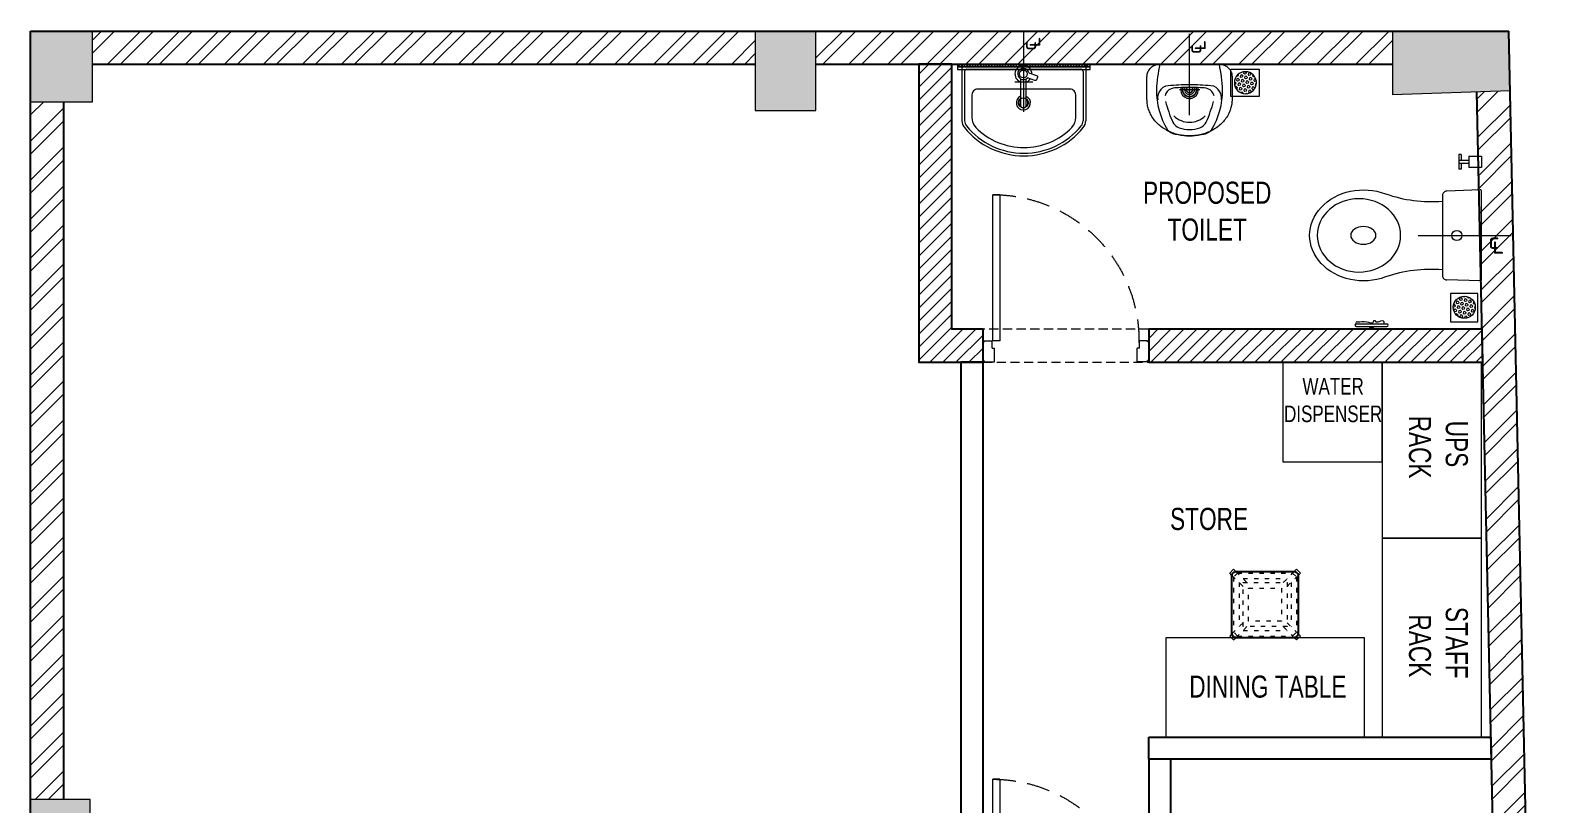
# Model space of a CAD drawing. Header units: feet. Extents: x 9680564 to 9687493, y -6782529 to -6768267.
# Drawn here: x 9680564 to 9687493, y -6771766 to -6768267 of the extents above; entities that cross this region are included whole.
import ezdxf

# ---------------------------------------------------------------- set-up
doc = ezdxf.new("R2010")
doc.units = ezdxf.units.FT
doc.header["$LTSCALE"] = 33
doc.header["$MEASUREMENT"] = 0
for name, pattern in [('a_p6_plan_L18$0$HIDDEN', [0.375, 0.25, -0.125]), ('ACAD_ISO03W100', [30, 12, -18]), ('CENTER', [2, 1.25, -0.25, 0.25, -0.25]), ('DOT2', [0.125, 0, -0.125]), ('HIDDEN', [9.525, 6.35, -3.175]), ('HIDDEN2', [4.7625, 3.175, -1.5875])]:
    doc.linetypes.add(name, pattern=pattern)
for name, color, linetype, lineweight in [('A-COL', 243, 'Continuous', 9), ('centerline-toilets', 2, 'CENTER', 13), ('column hatch', 5, 'Continuous', 0), ('Door', 2, 'Continuous', 13), ('ele', 252, 'Continuous', 13), ('Fhitting', 152, 'Continuous', 30), ('LENS-DIM', 252, 'Continuous', 5), ('LENS-DOOR', 34, 'Continuous', 20), ('LENS-PARTITION', 21, 'Continuous', 25), ('LENS-TEXT', 31, 'Continuous', 5), ('LENS_CURTAIN', 5, 'a_p6_plan_L18$0$HIDDEN', 9), ('LK-FF&E WALL', 1, 'Continuous', 9), ('LN-ELEVATION-1', 81, 'Continuous', 25), ('LN-ELEVATION-3', 125, 'Continuous', 18), ('LN-ELEVATION-5', 167, 'Continuous', 5), ('LN-HATCH', 251, 'Continuous', 0), ('Mirror', 150, 'Continuous', 20), ('Panelling', 65, 'Continuous', 18), ('PARTITION', 22, 'Continuous', 30), ('Toilet', 5, 'Continuous', 9)]:
    doc.layers.add(name, color=color, linetype=linetype, lineweight=lineweight)
doc.layers.add('A-WALL', color=1, linetype='Continuous')
doc.styles.add('LK TXT', font='GILC____.TTF', dxfattribs={"height": 100})
doc.styles.get("Standard").update_dxf_attribs({"font": 'GILC____.TTF'})

# ---------------------------------------------------------------- blocks, each defined once
blk = doc.blocks.new('Stool')
at = {"layer": 'LN-ELEVATION-1', "ltscale": 0.5}
blk.add_lwpolyline([(-130, 300), (130, 300, -0.414214), (150, 280), (150, 20, -0.414214), (130, 0), (-130, 0, -0.414214), (-150, 20), (-150, 280, -0.414214)], format="xyb", close=True, dxfattribs=at)
at = {"layer": 'LN-ELEVATION-3', "linetype": 'ACAD_ISO03W100', "ltscale": 0.05}
for p, q in [((-82.3, 250), (-124.7, 292.4)), ((-124.7, 292.4), (124.7, 292.4)), ((82.3, 250), (124.7, 292.4)), ((-100, 232.3), (-142.4, 274.7)), ((-142.4, 274.7), (-142.4, 25.3)), ((-117.4, 249.7), (-117.4, 50.3)), ((-99.7, 267.4), (99.7, 267.4)), ((100, 232.3), (142.4, 274.7)), ((117.4, 249.7), (117.4, 50.3)), ((142.4, 274.7), (142.4, 25.3)), ((-100, 67.7), (-142.4, 25.3)), ((-82.3, 50), (-124.7, 7.6)), ((-124.7, 7.6), (124.7, 7.6)), ((-99.7, 32.6), (99.7, 32.6)), ((82.3, 50), (124.7, 7.6)), ((100, 67.7), (142.4, 25.3))]:
    blk.add_line(p, q, dxfattribs=at)
for points in [[(-132.2, 299.9), (-124.7, 292.4), (-142.4, 274.7), (-149.9, 282.2)], [(132.2, 299.9), (124.7, 292.4), (142.4, 274.7), (149.9, 282.2)], [(-132.2, 0.1), (-124.7, 7.6), (-142.4, 25.3), (-149.9, 17.8)], [(132.2, 0.1), (124.7, 7.6), (142.4, 25.3), (149.9, 17.8)]]:
    blk.add_lwpolyline(points, dxfattribs=at)
for points in [[(-100, 250), (100, 250), (100, 50), (-100, 50)], [(-75, 225), (75, 225), (75, 75), (-75, 75)]]:
    blk.add_lwpolyline(points, close=True, dxfattribs=at)
at = {"layer": 'LN-ELEVATION-5', "ltscale": 0.5}
for points in [[(-149.9, 282.2), (-160.1, 292.4), (-142.4, 310.1), (-132.2, 299.9)], [(149.9, 282.2), (160.1, 292.4), (142.4, 310.1), (132.2, 299.9)], [(-149.9, 17.8), (-160.1, 7.6), (-142.4, -10.1), (-132.2, 0.1)], [(149.9, 17.8), (160.1, 7.6), (142.4, -10.1), (132.2, 0.1)]]:
    blk.add_lwpolyline(points, dxfattribs=at)
blk = doc.blocks.new('jALI')
at = {"layer": 'Toilet', "ltscale": 5}
h = blk.add_hatch(dxfattribs=at)
h.set_pattern_fill('HEX', color=256, scale=50, angle=135, double=1)
h.set_pattern_definition([(135, (-344825.863, 460708.187), (-7.65465545, -7.65465545), [6.25, -12.5]), (255, (-344825.863, 460708.187), (10.4564538, -2.80179835), [6.25, -12.5]), (195, (-344830.282, 460712.606), (2.80179835, -10.4564538), [6.25, -12.5])])
edge = h.paths.add_edge_path()
edge.add_arc((-393187.5, 163647.6), 50, -90, 270)
blk.add_lwpolyline([(-393249.5, 163581.9), (-393125.5, 163581.9), (-393125.5, 163709.4), (-393249.5, 163709.4)], close=True, dxfattribs=at)
blk.add_circle((-393187.5, 163647.6), 50, dxfattribs=at)
blk = doc.blocks.new('WC')
at = {"layer": 'centerline-toilets', "linetype": 'HIDDEN', "ltscale": 10}
blk.add_line((0, 286.3), (0, -134.7), dxfattribs=at)
at = {"layer": 'Toilet'}
for p, q in [((-412.8, 566.9), (-412.8, 428.9)), ((-400.8, 566.9), (-400.8, 428.9)), ((-418.8, 506.9), (-424.8, 506.9)), ((-424.8, 506.9), (-424.8, 488.9)), ((-418.8, 488.9), (-424.8, 488.9)), ((-418.8, 506.9), (-418.8, 488.9)), ((-418.8, 503.9), (-412.8, 503.9)), ((-418.8, 491.9), (-412.8, 491.9)), ((-205.8, 5.9), (-201.7, 157.2)), ((180.6, 176.8), (-182.6, 176.8)), ((205.8, 5.9), (199.8, 157.2)), ((-200.1, 0), (200.1, 0))]:
    blk.add_line(p, q, dxfattribs=at)
at = {"layer": 'Toilet', "ltscale": 100}
for p, q in [((366.1, 103), (300.3, 103)), ((300.3, 91.5), (300.3, 103)), ((326.3, 91.5), (300.3, 91.5)), ((326.3, 103), (326.3, 57.2)), ((340.1, 103), (340.1, 57.2)), ((366.1, 91.5), (340.1, 91.5)), ((366.1, 91.5), (366.1, 103)), ((307.2, 0), (307.2, 57.2)), ((359.2, 57.2), (307.2, 57.2)), ((359.2, 57.2), (359.2, 0)), ((359.2, 0), (307.2, 0))]:
    blk.add_line(p, q, dxfattribs=at)
at = {"layer": 'Toilet'}
blk.add_circle((-0.3, 111.6), 22.9, dxfattribs=at)
for centre, radius, start, end in [((-406.8, 566.9), 6, 0, 180), ((-406.8, 428.9), 6, 180, 0), ((-776.4, 231.1), 622.3, 354.997, 19.06186), ((776, 226.4), 623.4, 160.51959, 184.56168), ((-182.4, 157.5), 19.3, 90.35094, 180.89813), ((180.5, 157.5), 19.3, 359.10187, 89.64906), ((-200.1, 5.7), 5.72, 177.95459, 270), ((200.1, 5.7), 5.72, 270, 2.04541)]:
    blk.add_arc(centre, radius, start, end, dxfattribs=at)
at = {"layer": 'Toilet', "extrusion": (0, 0, -1)}
for centre, major_axis, ratio, start_param, end_param in [((0, 533.5), (0, -244.6), 0.842028, 7.436326, 11.41323), ((0, 535.1), (0, -57.2), 0.7, 1.570796326794896, 7.853981633974482)]:
    blk.add_ellipse(centre, major_axis=major_axis, ratio=ratio, start_param=start_param, end_param=end_param, dxfattribs=at)
blk.add_ellipse((0, 555), major_axis=(0, -188.8), ratio=0.878788, dxfattribs=at)
at = {"layer": 'Toilet'}
blk.add_open_spline([(-400.8, 441), (-397.1, 440.5), (-384.3, 439), (-389, 459.3), (-395.6, 479.8), (-385.6, 478), (-385.9, 491.3), (-402.7, 487.2), (-384.8, 532.1), (-395.5, 546.6), (-390.9, 570.2), (-397.2, 568.8), (-400.8, 568)], degree=3, knots=[0, 0, 0, 0, 9.744972, 33.823887, 47.583551, 49.497915, 60.560502, 63.822284, 93.508019, 135.756925, 141.904352, 150.301906, 150.301906, 150.301906, 150.301906], dxfattribs=at)
at = {"layer": 'Fhitting', "lineweight": 0, "ltscale": 0.5, "rotation": 270}
blk.add_blockref('jALI', (-163972.9, -393109.2), dxfattribs=at)
at = {"layer": 'centerline-toilets', "linetype": 'DOT2', "insert": (-35.9, -56.9), "char_height": 85.827, "width": 567.402, "attachment_point": 5, "rotation": 270}
blk.add_mtext('{\\fISOCPEUR|b0|i0|c0|p34;℄}', dxfattribs=at)
blk = doc.blocks.new('Wash Basin')
at = {"layer": 'PARTITION', "lineweight": 9}
h = blk.add_hatch(dxfattribs=at)
h.set_pattern_fill('ANSI38', color=256, scale=70, angle=990, style=0, double=1)
h.set_pattern_definition([(315, (-64.7135, -33.325), (6.18718, 6.18718), []), (45, (-64.7135, -33.325), (6.18718, 18.56155), [21.875, -13.125])])
h.paths.add_polyline_path([(300.1, -22), (-300.1, -22), (-300.1, -34), (300.1, -34)])
at = {"layer": 'centerline-toilets', "linetype": 'HIDDEN', "ltscale": 10}
blk.add_line((0, -238.1), (0, 129.8), dxfattribs=at)
at = {"layer": 'Mirror', "ltscale": 0.5}
blk.add_lwpolyline([(-300.1, -34), (-300.1, -46), (300.1, -46), (300.1, -34)], close=True, dxfattribs=at)
at = {"layer": 'Panelling', "lineweight": 9}
blk.add_lwpolyline([(-300.1, -22), (-300.1, -34), (300.1, -34), (300.1, -22)], close=True, dxfattribs=at)
at = {"layer": 'Toilet', "ltscale": 100}
for p, q in [((-280, -32), (-280, -278.3)), ((-270, -22), (270, -22)), ((-268, -55), (-268, -278.3)), ((-258, -45), (258, -45)), ((268, -55), (268, -278.3)), ((280, -32), (280, -278.3)), ((-14.8, -88.6), (-14.6, -207.9)), ((11, -207.9), (10.8, -88.6))]:
    blk.add_line(p, q, dxfattribs=at)
blk.add_lwpolyline([(23.1, -61.6), (57.7, -73.5, -0.414214), (61.4, -81.2), (57.5, -92.5, -0.414214), (49.9, -96.2), (16.1, -84.6)], format="xyb", dxfattribs=at)
blk.add_lwpolyline([(-235, -264, 0.191896), (-217.2, -308.7, 0.420236), (217.2, -308.7, 0.191896), (235, -264), (235, -160.5, 0.414214), (210, -135.5), (-210, -135.5, 0.414214), (-235, -160.5)], format="xyb", close=True, dxfattribs=at)
blk.add_lwpolyline([(40.7, -103.2), (-41.1, -103.2)], dxfattribs=at)
for centre, radius in [((-2, -66.5), 17.5), ((-2, -196.8), 22.5)]:
    blk.add_circle(centre, radius, dxfattribs=at)
for centre, radius, start, end in [((-270, -32), 10, 90, 180), ((-258, -55), 10, 90, 180), ((258, -55), 10, 0, 90), ((270, -32), 10, 0, 90), ((-2, -197.1), 32.1, 113.08975, 66.24598), ((-2, -196.8), 20.5, 128.04034, 237.28993), ((-2, -196.8), 20.5, 304.47329, 50.73323), ((-230, -278.3), 50, 180, 218.44606), ((0, -89.3), 347.7, 219.28258, 320.71742), ((-230, -278.3), 38, 180, 218.44606), ((0, -89.3), 335.7, 219.31295, 320.68705), ((230, -278.3), 38, 321.55394, 0), ((230, -278.3), 50, 321.55394, 0)]:
    blk.add_arc(centre, radius, start, end, dxfattribs=at)
for centre, major_axis, start_param, end_param in [((-2, -66.5), (0, 38.3), 4.720493, 9.081982), ((-2, -66.5), (-0.2, -25.6), 1.769108, 7.074098), ((-2, -66.5), (0, 38.3), 3.484555, 4.083576), ((-1.8, -207.9), (-9.04, 9.04), 0.785398, 3.926991)]:
    blk.add_ellipse(centre, major_axis=major_axis, ratio=1, start_param=start_param, end_param=end_param, dxfattribs=at)
at = {"layer": 'centerline-toilets', "linetype": 'DOT2', "insert": (33.3, 61.8), "char_height": 75, "width": 495.827, "attachment_point": 5, "rotation": 90}
blk.add_mtext('{\\fISOCPEUR|b0|i0|c0|p34;℄}', dxfattribs=at)
blk = doc.blocks.new('DLF-RSP-AR-CD-DWG-4DT-3113$0$X-TYPICAL TOILET UPPER FLOORS - 02$0$urinals')
at = {"layer": 'Toilet'}
for p, q in [((0, -15.6), (0, 8.3)), ((-46.1, -115), (46.1, -115)), ((0, -105.4), (0, -161.1))]:
    blk.add_line(p, q, dxfattribs=at)
blk.add_lwpolyline([(135, 0), (-135, 0, 0.036949), (-150, -116.2, 0.138094), (-99.8, -297.1, 0.221721), (-52, -317.9, 0.062656), (0, -325, 0.062656), (52, -317.9, 0.221721), (99.8, -297.1, 0.138094), (150, -116.2, 0.036949)], format="xyb", close=True, dxfattribs=at)
for centre, radius, start, end in [((-91, -152.7), 53.8, 148.48683, 188.64011), ((-94.3, -144.9), 47.1, 93.37082, 154.48244), ((-71.4, -149.9), 40.2, 106.70156, 169.72504), ((3.2, -1238.2), 1144.7, 90.16247, 95.02645), ((-50.5, -225.3), 118.5, 89.54541, 105.88575), ((-0.1, -996.2), 890.8, 89.99178, 93.18195), ((0, -115), 40, 167.42797, 12.57203), ((0, -115), 33, 164.1814, 15.8186), ((0, -115), 32, 163.60493, 16.39507), ((0, -115), 22.6, 155.66533, 24.33467), ((0, -115), 14.7, 139.91088, 40.08912), ((-3.2, -1238.2), 1144.7, 84.97355, 89.83753), ((0.1, -996.2), 890.8, 86.81805, 90.00822), ((50.5, -225.3), 118.5, 74.11425, 90.45459), ((71.4, -149.9), 40.2, 10.27496, 73.29844), ((94.3, -144.9), 47.1, 25.51756, 86.62918), ((91, -152.7), 53.8, 351.35989, 31.51317), ((413.9, -38.4), 538.2, 193.99399, 204.56321), ((-413.9, -38.4), 538.2, 335.43679, 346.00601), ((-30.1, -241.3), 50, 204.56321, 250.46064), ((-1.6, -165.3), 97.6, 225, 270.9552), ((1.6, -165.3), 97.6, 269.0448, 315), ((30.1, -241.3), 50, 289.53936, 335.43679), ((-1.5, -160.9), 135.4, 250.46064, 270.64918), ((1.5, -160.9), 135.4, 269.35082, 289.53936)]:
    blk.add_arc(centre, radius, start, end, dxfattribs=at)
blk.add_open_spline([(135, 0), (105.3, 0), (75.7, 0), (-13.3, 0), (-72.7, 0), (-132.7, 0), (-133.4, 0), (-134.3, 0), (-134.5, 0), (-134.7, 0), (-134.9, 0), (-135, 0), (-135, 0), (-135, 0), (-135, 0), (-135, 0), (-135, 0), (-135.1, 0), (-135.1, 0), (-135.2, 0), (-135.2, 0), (-135.3, 0), (-135.4, 0), (-135.7, 0), (-135.8, 0), (-136.4, 0), (-136.7, 0), (-137.7, -0.1), (-138.4, -0.1), (-140.5, -0.2), (-141.9, -0.4), (-146.2, -1), (-149, -1.7), (-154.8, -3.4), (-157.6, -4.5), (-163.1, -7.3), (-165.8, -8.9), (-171, -12.5), (-173.4, -14.6), (-177.9, -19.1), (-180, -21.5), (-183.6, -26.7), (-185.2, -29.4), (-188, -34.9), (-189.1, -37.8), (-190.8, -43.5), (-191.5, -46.3), (-192, -49.8), (-192.1, -50.5), (-192.3, -52.5), (-192.4, -53.8), (-192.5, -55.7), (-192.5, -56.2), (-192.5, -56.9), (-192.5, -57), (-192.5, -57.2), (-192.5, -57.3), (-192.5, -57.4), (-192.5, -57.4), (-192.5, -57.5), (-192.5, -57.5), (-192.5, -57.5), (-192.5, -57.6), (-192.5, -57.7), (-192.5, -57.8), (-192.5, -57.9), (-192.5, -58.1), (-192.5, -58.4), (-192.5, -58.6), (-192.5, -59.3), (-192.5, -59.7), (-192.5, -61), (-192.5, -61.9), (-192.5, -64.6), (-192.5, -66.4), (-192.5, -71.7), (-192.5, -75.2), (-192.5, -85.8), (-192.5, -92.9), (-192.5, -114.2), (-192.5, -128.4), (-192.5, -146.1), (-192.5, -144.6), (-192.5, -149.2), (-192.5, -150.3), (-192.5, -153.7), (-192.5, -156), (-192.5, -158.5), (-192.5, -158.8), (-192.5, -159.2), (-192.5, -159.4), (-192.5, -159.7), (-192.5, -159.8), (-192.5, -159.9), (-192.5, -160), (-192.5, -160), (-192.5, -160), (-192.5, -160.1), (-192.5, -160.1), (-192.5, -160.2), (-192.5, -160.3), (-192.5, -160.5), (-192.5, -160.6), (-192.5, -161), (-192.5, -161.2), (-192.5, -161.9), (-192.5, -162.4), (-192.4, -163.9), (-192.4, -164.9), (-192.3, -167.8), (-192.2, -169.8), (-191.7, -175.8), (-191.2, -179.9), (-189.3, -190.9), (-187.5, -198), (-182.8, -212.2), (-179.9, -219.2), (-172.8, -233.1), (-168.7, -239.9), (-159.3, -253), (-154, -259.4), (-142.4, -271.4), (-136, -277), (-122.6, -287.5), (-115.4, -292.3), (-100.5, -300.9), (-92.8, -304.8), (-76.9, -311.5), (-68.8, -314.3), (-52.5, -318.9), (-44.4, -320.7), (-28.1, -323.4), (-20, -324.2), (-9.4, -324.8), (-6.7, -324.9), (-2.5, -325), (-1, -325), (2, -325), (3.6, -325), (8.2, -324.9), (11.3, -324.7), (20.7, -324.1), (27, -323.5), (41.8, -321.2), (50.2, -319.5), (67, -314.9), (75.4, -312), (91.8, -305.3), (99.8, -301.4), (115.1, -292.5), (122.5, -287.5), (136.4, -276.8), (142.9, -270.9), (154.7, -258.5), (160.1, -252), (169.7, -238.4), (173.8, -231.3), (180.9, -217), (183.8, -209.7), (188.3, -195.1), (189.9, -187.8), (191.2, -179.3), (191.4, -178), (191.8, -174.1), (192.1, -171.5), (192.3, -167.9), (192.3, -166.9), (192.5, -164), (192.5, -162), (192.5, -160), (192.5, -159.9), (192.5, -159.8), (192.5, -159.7), (192.5, -159.5), (192.5, -159.4), (192.5, -159), (192.5, -158.8), (192.5, -158), (192.5, -157.5), (192.5, -155.9), (192.5, -154.9), (192.5, -151.8), (192.5, -149.7), (192.5, -143.5), (192.5, -144.3), (192.5, -131.9), (192.5, -123.6), (192.5, -98.8), (192.5, -82.2), (192.5, -64.8), (192.5, -64), (192.5, -61.5), (192.5, -59.9), (192.5, -58), (192.5, -57.8), (192.5, -57.5), (192.5, -57.5), (192.5, -57.4), (192.5, -57.4), (192.5, -57.4), (192.5, -57.3), (192.5, -57.2), (192.5, -57.2), (192.5, -57), (192.5, -56.8), (192.5, -56.4), (192.5, -56.1), (192.5, -55.3), (192.4, -54.7), (192.3, -53), (192.2, -51.9), (191.8, -48.4), (191.4, -46), (190, -40.4), (188.9, -37.2), (186.1, -30.8), (184.3, -27.7), (180.2, -21.8), (177.9, -19.1), (172.8, -14), (170, -11.7), (164, -7.7), (160.9, -6.1), (154.5, -3.3), (151.3, -2.3), (144.8, -0.7), (141.6, -0.3), (137.3, 0), (136.1, 0), (135, 0)], degree=3, knots=[0, 0, 0, 0, 0.329607, 0.329607, 0.988822, 0.988822, 0.996691, 0.996691, 0.998638, 0.998638, 0.99992, 0.99992, 1.000227, 1.000227, 1.000534, 1.000534, 1.001148, 1.001148, 1.002375, 1.002375, 1.00483, 1.00483, 1.009739, 1.009739, 1.019558, 1.019558, 1.039196, 1.039196, 1.078472, 1.078472, 1.157024, 1.157024, 1.314128, 1.314128, 1.471232, 1.471232, 1.628335, 1.628335, 1.785439, 1.785439, 1.942543, 1.942543, 2.099647, 2.099647, 2.256751, 2.256751, 2.413855, 2.413855, 2.450944, 2.450944, 2.525122, 2.525122, 2.556641, 2.556641, 2.563699, 2.563699, 2.567479, 2.567479, 2.57001, 2.57001, 2.570783, 2.570783, 2.572328, 2.572328, 2.573873, 2.573873, 2.576964, 2.576964, 2.583145, 2.583145, 2.595507, 2.595507, 2.620232, 2.620232, 2.669681, 2.669681, 2.76858, 2.76858, 2.966376, 2.966376, 3.36197, 3.36197, 3.45996, 3.45996, 3.491387, 3.491387, 3.554241, 3.554241, 3.562213, 3.562213, 3.566829, 3.566829, 3.570018, 3.570018, 3.570684, 3.570684, 3.571294, 3.571294, 3.571904, 3.571904, 3.573124, 3.573124, 3.575564, 3.575564, 3.580444, 3.580444, 3.590203, 3.590203, 3.609723, 3.609723, 3.648762, 3.648762, 3.72684, 3.72684, 3.861362, 3.861362, 3.995884, 3.995884, 4.130406, 4.130406, 4.264928, 4.264928, 4.39945, 4.39945, 4.533972, 4.533972, 4.668494, 4.668494, 4.803016, 4.803016, 4.937539, 4.937539, 5.072061, 5.072061, 5.118026, 5.118026, 5.144558, 5.144558, 5.17109, 5.17109, 5.224154, 5.224154, 5.330281, 5.330281, 5.468863, 5.468863, 5.607445, 5.607445, 5.746027, 5.746027, 5.884609, 5.884609, 6.023191, 6.023191, 6.161773, 6.161773, 6.300355, 6.300355, 6.438937, 6.438937, 6.577519, 6.577519, 6.602876, 6.602876, 6.653589, 6.653589, 6.673028, 6.673028, 6.711906, 6.711906, 6.713712, 6.713712, 6.715518, 6.715518, 6.719129, 6.719129, 6.726351, 6.726351, 6.740796, 6.740796, 6.769686, 6.769686, 6.827466, 6.827466, 6.943027, 6.943027, 7.174147, 7.174147, 7.636387, 7.636387, 7.659394, 7.659394, 7.705407, 7.705407, 7.71212, 7.71212, 7.713128, 7.713128, 7.714137, 7.714137, 7.716153, 7.716153, 7.720185, 7.720185, 7.728249, 7.728249, 7.744378, 7.744378, 7.776636, 7.776636, 7.841152, 7.841152, 7.970184, 7.970184, 8.14844, 8.14844, 8.326696, 8.326696, 8.504953, 8.504953, 8.683209, 8.683209, 8.861465, 8.861465, 9.039722, 9.039722, 9.217978, 9.217978, 9.283185, 9.283185, 9.283185, 9.283185], dxfattribs=at)
blk = doc.blocks.new('Urinal')
at = {"layer": 'centerline-toilets', "linetype": 'HIDDEN', "ltscale": 10}
blk.add_line((0, 230.9), (0, -137), dxfattribs=at)
at = {"layer": 'Fhitting', "lineweight": 0, "ltscale": 0.5, "rotation": 180}
blk.add_blockref('DLF-RSP-AR-CD-DWG-4DT-3113$0$X-TYPICAL TOILET UPPER FLOORS - 02$0$urinals', (0, 0), dxfattribs=at)
at = {"layer": 'Fhitting', "lineweight": 0, "ltscale": 0.5, "xscale": -1, "rotation": 90}
blk.add_blockref('jALI', (163394.4, -393103.5), dxfattribs=at)
at = {"layer": 'centerline-toilets', "linetype": 'DOT2', "insert": (-31.4, -69), "char_height": 75, "width": 495.827, "attachment_point": 5, "rotation": 270}
blk.add_mtext('{\\fISOCPEUR|b0|i0|c0|p34;℄}', dxfattribs=at)
blk = doc.blocks.new('*U47')
at = {"layer": 'LENS-DOOR'}
for p, q in [((548121.7, 1779235.3), (548121.7, 1778573.8)), ((548121.7, 1779235.3), (548153, 1779235.3)), ((548153, 1778573.8), (548153, 1779235.3)), ((547447.3, 1778568.6), (547452.5, 1778568.6)), ((547447.3, 1778484.1), (547447.3, 1778568.6)), ((547452.5, 1778573.8), (547488.9, 1778573.8)), ((547452.5, 1778568.6), (547452.5, 1778573.8)), ((547488.9, 1778539.9), (547488.9, 1778573.8)), ((548121.7, 1778573.8), (548153, 1778573.8)), ((548192.1, 1778573.8), (548155.6, 1778573.8)), ((548155.6, 1778539.9), (548155.6, 1778573.8)), ((548192.1, 1778568.6), (548192.1, 1778573.8)), ((548197.3, 1778568.6), (548192.1, 1778568.6)), ((548197.3, 1778484.1), (548197.3, 1778568.6)), ((547447.3, 1778484.1), (547452.5, 1778484.1)), ((547452.5, 1778478.9), (547452.5, 1778484.1)), ((547452.5, 1778478.9), (547499.3, 1778478.9)), ((547488.9, 1778539.9), (547499.3, 1778539.9)), ((547499.3, 1778478.9), (547499.3, 1778539.9)), ((548145.2, 1778478.9), (548145.2, 1778539.9)), ((548155.6, 1778539.9), (548145.2, 1778539.9)), ((548192.1, 1778478.9), (548145.2, 1778478.9)), ((548192.1, 1778478.9), (548192.1, 1778484.1)), ((548197.3, 1778484.1), (548192.1, 1778484.1))]:
    blk.add_line(p, q, dxfattribs=at)
at = {"layer": 'LENS-DOOR', "color": 7, "linetype": 'HIDDEN2'}
blk.add_ellipse((548153, 1778573.8), major_axis=(-661.5, 0), ratio=1, start_param=-1.570791, end_param=0.051209, dxfattribs=at)
blk = doc.blocks.new('A$C5adbc486')
at = {"layer": 'column hatch'}
h = blk.add_hatch(color=8, dxfattribs=at)
h.dxf.hatch_style = 1
h.paths.add_polyline_path([(-890.4, -1733.1), (-1190.4, -1733.1), (-1190.4, -2053.1), (-890.4, -2053.1)])
h.paths.add_polyline_path([(-920.4, 1756.9), (-1190.4, 1756.9), (-1190.4, 1426.9), (-920.4, 1426.9)])
h.paths.add_polyline_path([(-910.4, 5236.9), (-1190.4, 5236.9), (-1190.4, 4916.9), (-910.4, 4916.9)])
h.paths.add_polyline_path([(2364.6, 5236.9), (2089.6, 5236.9), (2089.6, 4876.9), (2364.6, 4876.9)])
h.paths.add_polyline_path([(5501, 5236.9), (4974.6, 5236.9), (4974.6, 4947.3), (5506.8, 4965.6)])
h.paths.add_polyline_path([(2379.6, 1656.9), (2089.6, 1656.9), (2089.6, 1336.9), (2379.6, 1336.9)])
h.paths.add_polyline_path([(2499.6, -1713.1), (2239.6, -1713.1), (2239.6, -2033.1), (2499.6, -2033.1)])
h.paths.add_polyline_path([(5644.6, -1458.1), (5449.6, -1458.1), (5449.6, -2318.1), (5663.1, -2318.1)])
h.paths.add_polyline_path([(5670, -4968.1), (5454.6, -4968.1), (5454.6, -5798.1), (5687.8, -5798.1)])
h.paths.add_polyline_path([(5720, -4968.1), (5670, -4968.1), (5687.8, -5798.1), (5737.8, -5798.1)])
h.paths.add_polyline_path([(2634.6, -8743.1), (2374.6, -8743.1), (2374.6, -8663.1), (2099.6, -8663.1), (2099.6, -8743.1), (1859.6, -8743.1), (1859.6, -8993.1), (2634.6, -8993.1)])
h.paths.add_polyline_path([(-600.4, -8743.1), (-780.4, -8743.1), (-780.4, -8693.1), (-1190.4, -8687.8), (-1190.4, -8993.1), (-600.4, -8993.1)])
h.paths.add_polyline_path([(-880.4, -5193.1), (-1190.4, -5193.1), (-1190.4, -5508.7), (-880.4, -5508.7)])
h.paths.add_polyline_path([(2474.6, -5233.1), (2194.6, -5233.1), (2194.6, -5513.1), (2474.6, -5513.1)])
at = {"layer": 'LN-HATCH'}
h = blk.add_hatch(dxfattribs=at)
h.set_pattern_fill('ANSI32', color=256, scale=333, angle=180)
h.set_pattern_definition([(225, (-11889972.97, 5497005.12), (88.2999593, -88.2999593), []), (225, (-11890031.84, 5497005.12), (88.2999593, -88.2999593), [])])
h.paths.add_polyline_path([(5506.8, 4965.6), (5356.9, 4960.4), (5438.9, 1136.4), (5588.9, 1139.6)])
h.paths.add_polyline_path([(4974.6, 5236.9), (2364.6, 5236.9), (2364.6, 5086.9), (4974.6, 5086.9)])
h.paths.add_polyline_path([(2089.6, 5236.9), (-910.4, 5236.9), (-910.4, 5086.9), (2089.6, 5086.9)])
h.paths.add_polyline_path([(-1040.4, 4916.9), (-1190.4, 4916.9), (-1190.4, 1756.9), (-1040.4, 1756.9)])
h.paths.add_polyline_path([(-1040.4, -2053.1), (-1190.4, -2053.1), (-1190.4, -5193.1), (-1040.4, -5193.1)])
h.paths.add_polyline_path([(-1001.7, -5508.7), (-1190.4, -5508.7), (-1190.4, -8687.8), (-946.6, -8690.9)])
h = blk.add_hatch(dxfattribs=at)
h.set_pattern_fill('ANSI31', color=256, scale=333, angle=180)
h.paths.add_polyline_path([(3871.1, 3886.9), (3871.1, 3736.9), (5383.1, 3736.9), (5379.9, 3886.9)])
h.paths.add_polyline_path([(3121.1, 3886.9), (2979.9, 3886.9), (2979.9, 5086.9), (2829.9, 5086.9), (2829.9, 3736.9), (3121.1, 3736.9)])
at = {"layer": 'A-COL'}
for p, q in [((-910.4, 4916.9), (-910.4, 5236.9)), ((2089.6, 5236.9), (2089.6, 4876.9)), ((2364.6, 4876.9), (2364.6, 5236.9)), ((4974.6, 5236.9), (4974.6, 4947.3)), ((5506.8, 4965.6), (4974.6, 4947.3)), ((-1190.4, 4916.9), (-910.4, 4916.9)), ((2089.6, 4876.9), (2364.6, 4876.9)), ((-920.4, 1756.9), (-1190.4, 1756.9)), ((-920.4, 1426.9), (-920.4, 1756.9))]:
    blk.add_line(p, q, dxfattribs=at)
at = {"layer": 'A-WALL'}
for p, q in [((-1190.4, 1756.9), (-1190.4, 5236.9)), ((-1190.4, -8993.1), (-1190.4, 5236.9)), ((-1190.4, 5236.9), (5501, 5236.9)), ((5738.9, -5851), (5501, 5236.9)), ((-910.4, 5086.9), (2089.6, 5086.9)), ((-910.4, 5086.9), (2089.6, 5086.9)), ((2364.6, 5086.9), (4974.6, 5086.9)), ((2364.6, 5086.9), (4974.6, 5086.9)), ((5494.6, -1458.1), (5356.9, 4960.4)), ((-1040.4, 1756.9), (-1040.4, 4916.9))]:
    blk.add_line(p, q, dxfattribs=at)
for points in [[(3121.1, 3886.9), (2979.9, 3886.9), (2979.9, 5086.9), (2829.9, 5086.9), (2829.9, 3736.9), (3121.1, 3736.9)], [(3871.1, 3886.9), (3871.1, 3736.9), (5383.1, 3736.9), (5379.9, 3886.9)]]:
    blk.add_lwpolyline(points, close=True, dxfattribs=at)
at = {"layer": 'LENS_CURTAIN', "ltscale": 5}
blk.add_lwpolyline([(3871.1, 3886.9), (3121.1, 3886.9), (3121.1, 3736.9), (3871.1, 3736.9)], close=True, dxfattribs=at)
at = {"layer": 'Door', "xscale": -1}
blk.add_blockref('*U47', (551318.3, -1774739.4), dxfattribs=at)
at = {"layer": 'ele', "color": 0, "lineweight": -2}
blk.add_blockref('Wash Basin', (3305.6, 5108.9), dxfattribs=at)
for name, p, rotation in [('Urinal', (4055.6, 5086.9), 180), ('WC', (5377.4, 4311.7), 89.99999999999999)]:
    blk.add_blockref(name, p, dxfattribs=dict(at, rotation=rotation))
blk = doc.blocks.new('A$C2698d5b5')
at = {"layer": 'LENS-DIM', "color": 2}
blk.add_blockref('A$C5adbc486', (-2295.6, -3187.9), dxfattribs=at)

msp = doc.modelspace()

# ---------------------------------------------------------------- linework, layer by layer
at = {"layer": 'LENS-PARTITION'}
for points in [[(9684775.3, -6772715.9), (9684875.3, -6772715.9), (9684875.3, -6769768.9), (9684775.3, -6769768.9)], [(9685625.3, -6771465.9), (9687173.8, -6771465.9), (9687176, -6771565.9), (9685625.3, -6771565.9)], [(9685625.3, -6773165.9), (9685725.3, -6773165.9), (9685725.3, -6771565.9), (9685625.3, -6771565.9)]]:
    msp.add_lwpolyline(points, close=True, dxfattribs=at)
at = {"layer": 'LK-FF&E WALL'}
for points in [[(9686232, -6770218.9), (9686682, -6770218.9), (9686682, -6769768.9), (9686232, -6769768.9)], [(9687132, -6770565.9), (9687132, -6769768.9), (9686682, -6769768.9), (9686682, -6770565.9)], [(9687132, -6771465.9), (9687132, -6770565.9), (9686682, -6770565.9), (9686682, -6771465.9)], [(9685702, -6771465.9), (9686602, -6771465.9), (9686602, -6771015.9), (9685702, -6771015.9)]]:
    msp.add_lwpolyline(points, close=True, dxfattribs=at)

# ---------------------------------------------------------------- block references
at = {"layer": 'Door', "xscale": -1}
msp.add_blockref('*U47', (10233072.6, -8550892.3), dxfattribs=at)
at = {"layer": 'LENS-DIM', "color": 2}
msp.add_blockref('A$C2698d5b5', (9684049.9, -6770318), dxfattribs=at)
at = {"layer": 'LK-FF&E WALL'}
msp.add_blockref('Stool', (9686152, -6771015.9), dxfattribs=at)

# ---------------------------------------------------------------- texts
at = {"layer": 'LENS-TEXT', "color": 0, "linetype": 'Continuous', "ltscale": 3, "attachment_point": 5, "style": 'LK TXT'}
for s, width, gutter_width, insert, char_height in [('PROPOSED TOILET', 783.964, 1, (9685889.9, -6769085.2), 100), ('WATER \\PDISPENSER', 264.162, 0.75, (9686460, -6769940.3), 75), ('STORE', 783.964, 1, (9685898.4, -6770478.8), 100), ('DINING TABLE', 783.964, 1, (9686164.6, -6771237.9), 100)]:
    msp.add_mtext_dynamic_manual_height_columns(s, width=width, gutter_width=gutter_width, heights=[0], dxfattribs=dict(at, insert=insert, char_height=char_height))
at = {"layer": 'LENS-TEXT', "color": 0, "linetype": 'Continuous', "ltscale": 3, "char_height": 100, "attachment_point": 5, "rotation": 270, "style": 'LK TXT'}
for s, insert in [('UPS\\P RACK', (9686935.8, -6770138.7)), ('STAFF\\P RACK', (9686935.8, -6771038.7))]:
    msp.add_mtext_dynamic_manual_height_columns(s, width=1099.487, gutter_width=1, heights=[0], dxfattribs=dict(at, insert=insert))

doc.saveas('drawing.dxf')
